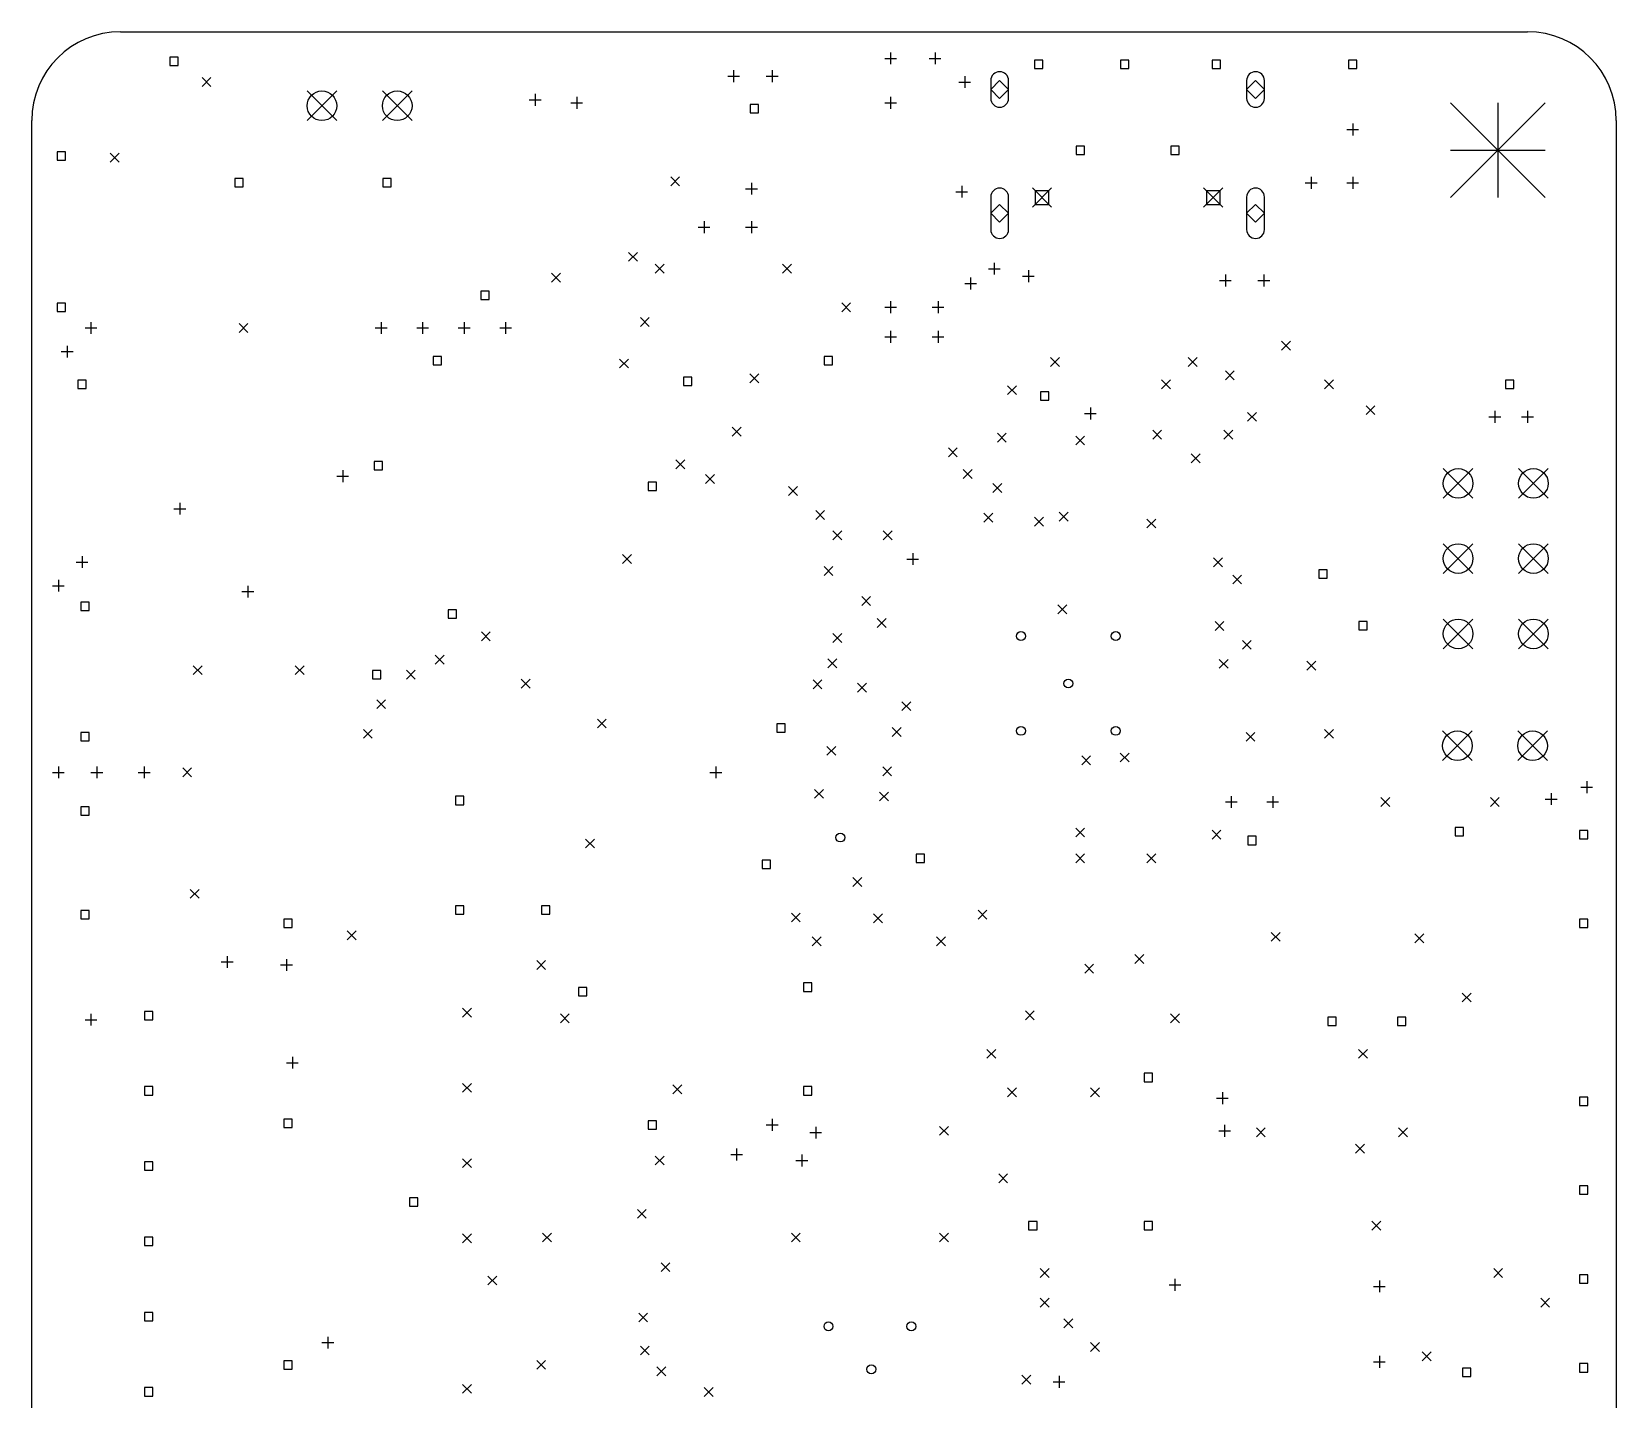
# Model space of a CAD drawing. Extents: x 48.1 to 118.3, y -115.2 to -22.5.
# Drawn here: x 50.2 to 103.7, y -68.7 to -22.5 of the extents above; entities that cross this region are included whole.
import ezdxf

# ---------------------------------------------------------------- set-up
doc = ezdxf.new("R2010")
doc.units = 0
doc.layers.add('BLACK', color=7, linetype='CONTINUOUS')

msp = doc.modelspace()

# ---------------------------------------------------------------- linework, layer by layer
at = {"layer": 'BLACK', "linetype": 'CONTINUOUS'}
for p, q in [((53.2, -22.5), (100.7, -22.5)), ((55.141423, -23.358577), (54.858577, -23.358577)), ((54.858577, -23.358577), (54.858577, -23.641423)), ((55.141423, -23.641423), (55.141423, -23.358577)), ((79, -23.4), (79.4, -23.4)), ((79.2, -23.2), (79.2, -23.6)), ((80.5, -23.4), (80.9, -23.4)), ((80.7, -23.2), (80.7, -23.6)), ((84.341423, -23.458577), (84.058577, -23.458577)), ((84.058577, -23.458577), (84.058577, -23.741423)), ((84.341423, -23.741423), (84.341423, -23.458577)), ((87.241423, -23.458577), (86.958577, -23.458577)), ((86.958577, -23.458577), (86.958577, -23.741423)), ((87.241423, -23.741423), (87.241423, -23.458577)), ((90.341423, -23.458577), (90.058577, -23.458577)), ((90.058577, -23.458577), (90.058577, -23.741423)), ((90.341423, -23.741423), (90.341423, -23.458577)), ((94.941423, -23.458577), (94.658577, -23.458577)), ((94.658577, -23.458577), (94.658577, -23.741423)), ((94.941423, -23.741423), (94.941423, -23.458577)), ((54.858577, -23.641423), (55.141423, -23.641423)), ((55.95, -24.05), (56.25, -24.35)), ((56.25, -24.05), (55.95, -24.35)), ((73.7, -24), (74.1, -24)), ((73.9, -23.8), (73.9, -24.2)), ((75, -24), (75.4, -24)), ((75.2, -23.8), (75.2, -24.2)), ((81.7, -24), (81.7, -24.4)), ((84.058577, -23.741423), (84.341423, -23.741423)), ((86.958577, -23.741423), (87.241423, -23.741423)), ((90.058577, -23.741423), (90.341423, -23.741423)), ((94.658577, -23.741423), (94.941423, -23.741423)), ((59.5, -24.5), (60.5, -25.5)), ((60.5, -24.5), (59.5, -25.5)), ((62.04, -24.5), (63.04, -25.5)), ((63.04, -24.5), (62.04, -25.5)), ((67.2, -24.6), (67.2, -25)), ((81.5, -24.2), (81.9, -24.2)), ((82.88, -24.15), (82.58, -24.45)), ((82.58, -24.15), (82.58, -24.75)), ((82.58, -24.45), (82.88, -24.75)), ((83.18, -24.45), (82.88, -24.15)), ((82.88, -24.75), (83.18, -24.45)), ((83.18, -24.75), (83.18, -24.15)), ((91.52, -24.15), (91.22, -24.45)), ((91.22, -24.15), (91.22, -24.75)), ((91.22, -24.45), (91.52, -24.75)), ((91.82, -24.45), (91.52, -24.15)), ((91.52, -24.75), (91.82, -24.45)), ((91.82, -24.75), (91.82, -24.15)), ((67, -24.8), (67.4, -24.8)), ((68.4, -24.9), (68.8, -24.9)), ((68.6, -24.7), (68.6, -25.1)), ((74.741423, -24.958577), (74.458577, -24.958577)), ((74.458577, -24.958577), (74.458577, -25.241423)), ((74.741423, -25.241423), (74.741423, -24.958577)), ((79, -24.9), (79.4, -24.9)), ((79.2, -24.7), (79.2, -25.1)), ((98.1, -24.9), (101.3, -28.1)), ((101.3, -24.9), (98.1, -28.1)), ((99.7, -24.9), (99.7, -28.1)), ((50.2, -85), (50.2, -25.5)), ((74.458577, -25.241423), (74.741423, -25.241423)), ((94.8, -25.6), (94.8, -26)), ((103.7, -25.5), (103.7, -85)), ((94.6, -25.8), (95, -25.8)), ((51.341423, -26.558577), (51.058577, -26.558577)), ((51.058577, -26.558577), (51.058577, -26.841423)), ((51.341423, -26.841423), (51.341423, -26.558577)), ((52.85, -26.6), (53.15, -26.9)), ((53.15, -26.6), (52.85, -26.9)), ((85.741423, -26.358577), (85.458577, -26.358577)), ((85.458577, -26.358577), (85.458577, -26.641423)), ((85.458577, -26.641423), (85.741423, -26.641423)), ((85.741423, -26.641423), (85.741423, -26.358577)), ((88.941423, -26.358577), (88.658577, -26.358577)), ((88.658577, -26.358577), (88.658577, -26.641423)), ((88.658577, -26.641423), (88.941423, -26.641423)), ((88.941423, -26.641423), (88.941423, -26.358577)), ((98.1, -26.5), (101.3, -26.5)), ((51.058577, -26.841423), (51.341423, -26.841423)), ((57.341423, -27.458577), (57.058577, -27.458577)), ((57.058577, -27.458577), (57.058577, -27.741423)), ((57.058577, -27.741423), (57.341423, -27.741423)), ((57.341423, -27.741423), (57.341423, -27.458577)), ((62.341423, -27.458577), (62.058577, -27.458577)), ((62.058577, -27.458577), (62.058577, -27.741423)), ((62.058577, -27.741423), (62.341423, -27.741423)), ((62.341423, -27.741423), (62.341423, -27.458577)), ((71.775, -27.4), (72.075, -27.7)), ((72.075, -27.4), (71.775, -27.7)), ((74.3, -27.8), (74.7, -27.8)), ((74.5, -27.6), (74.5, -28)), ((81.6, -27.7), (81.6, -28.1)), ((83.985, -27.775), (84.635, -28.425)), ((84.635, -27.775), (83.985, -28.425)), ((89.765, -27.775), (90.415, -28.425)), ((90.415, -27.775), (89.765, -28.425)), ((93.2, -27.6), (93.6, -27.6)), ((93.4, -27.4), (93.4, -27.8)), ((94.6, -27.6), (95, -27.6)), ((94.8, -27.4), (94.8, -27.8)), ((81.4, -27.9), (81.8, -27.9)), ((82.58, -28.08), (82.58, -29.18)), ((82.88, -28.33), (82.58, -28.63)), ((83.18, -28.63), (82.88, -28.33)), ((83.18, -29.18), (83.18, -28.08)), ((84.539812, -27.870188), (84.080188, -27.870188)), ((84.080188, -27.870188), (84.080188, -28.329812)), ((84.080188, -28.329812), (84.539812, -28.329812)), ((84.539812, -28.329812), (84.539812, -27.870188)), ((90.319812, -27.870188), (89.860188, -27.870188)), ((89.860188, -27.870188), (89.860188, -28.329812)), ((89.860188, -28.329812), (90.319812, -28.329812)), ((90.319812, -28.329812), (90.319812, -27.870188)), ((91.22, -28.08), (91.22, -29.18)), ((91.52, -28.33), (91.22, -28.63)), ((91.82, -28.63), (91.52, -28.33)), ((91.82, -29.18), (91.82, -28.08)), ((82.58, -28.63), (82.88, -28.93)), ((82.88, -28.93), (83.18, -28.63)), ((91.22, -28.63), (91.52, -28.93)), ((91.52, -28.93), (91.82, -28.63)), ((72.7, -29.1), (73.1, -29.1)), ((72.9, -28.9), (72.9, -29.3)), ((74.3, -29.1), (74.7, -29.1)), ((74.5, -28.9), (74.5, -29.3)), ((70.35, -29.95), (70.65, -30.25)), ((70.65, -29.95), (70.35, -30.25)), ((71.25, -30.35), (71.55, -30.65)), ((71.55, -30.35), (71.25, -30.65)), ((75.55, -30.35), (75.85, -30.65)), ((75.85, -30.35), (75.55, -30.65)), ((82.7, -30.3), (82.7, -30.7)), ((67.75, -30.65), (68.05, -30.95)), ((68.05, -30.65), (67.75, -30.95)), ((81.7, -31), (82.1, -31)), ((81.9, -30.8), (81.9, -31.2)), ((82.5, -30.5), (82.9, -30.5)), ((83.649945, -30.749945), (84.049945, -30.749945)), ((83.849945, -30.549945), (83.849945, -30.949945)), ((90.3, -30.9), (90.7, -30.9)), ((90.5, -30.7), (90.5, -31.1)), ((91.6, -30.9), (92, -30.9)), ((91.8, -30.7), (91.8, -31.1)), ((65.641423, -31.258577), (65.358577, -31.258577)), ((65.358577, -31.258577), (65.358577, -31.541423)), ((65.358577, -31.541423), (65.641423, -31.541423)), ((65.641423, -31.541423), (65.641423, -31.258577)), ((51.341423, -31.658577), (51.058577, -31.658577)), ((51.058577, -31.658577), (51.058577, -31.941423)), ((51.058577, -31.941423), (51.341423, -31.941423)), ((51.341423, -31.941423), (51.341423, -31.658577)), ((77.55, -31.65), (77.85, -31.95)), ((77.85, -31.65), (77.55, -31.95)), ((79, -31.8), (79.4, -31.8)), ((79.2, -31.6), (79.2, -32)), ((80.6, -31.8), (81, -31.8)), ((80.8, -31.6), (80.8, -32)), ((52, -32.5), (52.4, -32.5)), ((52.2, -32.3), (52.2, -32.7)), ((57.2, -32.35), (57.5, -32.65)), ((57.5, -32.35), (57.2, -32.65)), ((61.8, -32.5), (62.2, -32.5)), ((62, -32.3), (62, -32.7)), ((63.2, -32.5), (63.6, -32.5)), ((63.4, -32.3), (63.4, -32.7)), ((64.6, -32.5), (65, -32.5)), ((64.8, -32.3), (64.8, -32.7)), ((66, -32.5), (66.4, -32.5)), ((66.2, -32.3), (66.2, -32.7)), ((70.75, -32.15), (71.05, -32.45)), ((71.05, -32.15), (70.75, -32.45)), ((79.2, -32.6), (79.2, -33)), ((80.8, -32.6), (80.8, -33)), ((51.4, -33.1), (51.4, -33.5)), ((79, -32.8), (79.4, -32.8)), ((80.6, -32.8), (81, -32.8)), ((92.4, -32.95), (92.7, -33.25)), ((92.7, -32.95), (92.4, -33.25)), ((51.2, -33.3), (51.6, -33.3)), ((64.041423, -33.458577), (63.758577, -33.458577)), ((63.758577, -33.458577), (63.758577, -33.741423)), ((64.041423, -33.741423), (64.041423, -33.458577)), ((70.05, -33.55), (70.35, -33.85)), ((70.35, -33.55), (70.05, -33.85)), ((77.241423, -33.458577), (76.958577, -33.458577)), ((76.958577, -33.458577), (76.958577, -33.741423)), ((77.241423, -33.741423), (77.241423, -33.458577)), ((84.6, -33.5), (84.9, -33.8)), ((84.9, -33.5), (84.6, -33.8)), ((89.25, -33.5), (89.55, -33.8)), ((89.55, -33.5), (89.25, -33.8)), ((63.758577, -33.741423), (64.041423, -33.741423)), ((72.491423, -34.158577), (72.208577, -34.158577)), ((72.208577, -34.158577), (72.208577, -34.441423)), ((72.491423, -34.441423), (72.491423, -34.158577)), ((74.45, -34.05), (74.75, -34.35)), ((74.75, -34.05), (74.45, -34.35)), ((76.958577, -33.741423), (77.241423, -33.741423)), ((90.5, -33.95), (90.8, -34.25)), ((90.8, -33.95), (90.5, -34.25)), ((52.041423, -34.258577), (51.758577, -34.258577)), ((51.758577, -34.258577), (51.758577, -34.541423)), ((51.758577, -34.541423), (52.041423, -34.541423)), ((52.041423, -34.541423), (52.041423, -34.258577)), ((72.208577, -34.441423), (72.491423, -34.441423)), ((83.15, -34.45), (83.45, -34.75)), ((83.45, -34.45), (83.15, -34.75)), ((84.541423, -34.658577), (84.258577, -34.658577)), ((84.258577, -34.658577), (84.258577, -34.941423)), ((84.541423, -34.941423), (84.541423, -34.658577)), ((88.35, -34.25), (88.65, -34.55)), ((88.65, -34.25), (88.35, -34.55)), ((93.85, -34.25), (94.15, -34.55)), ((94.15, -34.25), (93.85, -34.55)), ((100.241423, -34.258577), (99.958577, -34.258577)), ((99.958577, -34.258577), (99.958577, -34.541423)), ((99.958577, -34.541423), (100.241423, -34.541423)), ((100.241423, -34.541423), (100.241423, -34.258577)), ((84.258577, -34.941423), (84.541423, -34.941423)), ((85.942346, -35.187077), (85.942346, -35.587077)), ((95.25, -35.125), (95.55, -35.425)), ((95.55, -35.125), (95.25, -35.425)), ((99.6, -35.3), (99.6, -35.7)), ((100.7, -35.3), (100.7, -35.7)), ((85.742346, -35.387077), (86.142346, -35.387077)), ((91.25, -35.35), (91.55, -35.65)), ((91.55, -35.35), (91.25, -35.65)), ((99.4, -35.5), (99.8, -35.5)), ((100.5, -35.5), (100.9, -35.5)), ((73.85, -35.85), (74.15, -36.15)), ((74.15, -35.85), (73.85, -36.15)), ((82.802395, -36.05), (83.102395, -36.35)), ((83.102395, -36.05), (82.802395, -36.35)), ((85.45, -36.15), (85.75, -36.45)), ((85.75, -36.15), (85.45, -36.45)), ((88.05, -35.95), (88.35, -36.25)), ((88.35, -35.95), (88.05, -36.25)), ((90.45, -35.95), (90.75, -36.25)), ((90.75, -35.95), (90.45, -36.25)), ((81.15, -36.55), (81.45, -36.85)), ((81.45, -36.55), (81.15, -36.85)), ((89.35, -36.75), (89.65, -37.05)), ((89.65, -36.75), (89.35, -37.05)), ((60.7, -37.3), (60.7, -37.7)), ((62.041423, -37.008577), (61.758577, -37.008577)), ((61.758577, -37.008577), (61.758577, -37.291423)), ((61.758577, -37.291423), (62.041423, -37.291423)), ((62.041423, -37.291423), (62.041423, -37.008577)), ((71.95, -36.95), (72.25, -37.25)), ((72.25, -36.95), (71.95, -37.25)), ((72.95, -37.45), (73.25, -37.75)), ((73.25, -37.45), (72.95, -37.75)), ((81.65, -37.27687), (81.95, -37.57687)), ((81.95, -37.27687), (81.65, -37.57687)), ((97.86, -37.245), (98.86, -38.245)), ((98.86, -37.245), (97.86, -38.245)), ((100.4, -37.245), (101.4, -38.245)), ((101.4, -37.245), (100.4, -38.245)), ((60.5, -37.5), (60.9, -37.5)), ((71.291423, -37.708577), (71.008577, -37.708577)), ((71.008577, -37.708577), (71.008577, -37.991423)), ((71.291423, -37.991423), (71.291423, -37.708577)), ((75.75, -37.849992), (76.05, -38.149992)), ((76.05, -37.849992), (75.75, -38.149992)), ((82.65, -37.75), (82.95, -38.05)), ((82.95, -37.75), (82.65, -38.05)), ((55.2, -38.4), (55.2, -38.8)), ((71.008577, -37.991423), (71.291423, -37.991423)), ((55, -38.6), (55.4, -38.6)), ((76.66997, -38.661836), (76.96997, -38.961836)), ((76.96997, -38.661836), (76.66997, -38.961836)), ((82.35, -38.75), (82.65, -39.05)), ((82.65, -38.75), (82.35, -39.05)), ((84.062395, -38.888552), (84.362395, -39.188552)), ((84.362395, -38.888552), (84.062395, -39.188552)), ((84.895, -38.717455), (85.195, -39.017455)), ((85.195, -38.717455), (84.895, -39.017455)), ((87.85, -38.95), (88.15, -39.25)), ((88.15, -38.95), (87.85, -39.25)), ((77.25, -39.35), (77.55, -39.65)), ((77.55, -39.35), (77.25, -39.65)), ((78.95, -39.35), (79.25, -39.65)), ((79.25, -39.35), (78.95, -39.65)), ((79.945, -40.1), (79.945, -40.5)), ((97.86, -39.785), (98.86, -40.785)), ((98.86, -39.785), (97.86, -40.785)), ((100.4, -39.785), (101.4, -40.785)), ((101.4, -39.785), (100.4, -40.785)), ((51.7, -40.4), (52.1, -40.4)), ((51.9, -40.2), (51.9, -40.6)), ((70.15, -40.15), (70.45, -40.45)), ((70.45, -40.15), (70.15, -40.45)), ((76.95, -40.55), (77.25, -40.85)), ((77.25, -40.55), (76.95, -40.85)), ((79.745, -40.3), (80.145, -40.3)), ((90.100583, -40.260838), (90.400583, -40.560838)), ((90.400583, -40.260838), (90.100583, -40.560838)), ((93.941423, -40.658577), (93.658577, -40.658577)), ((93.658577, -40.658577), (93.658577, -40.941423)), ((93.941423, -40.941423), (93.941423, -40.658577)), ((51.1, -41), (51.1, -41.4)), ((90.750695, -40.838988), (91.050695, -41.138988)), ((91.050695, -40.838988), (90.750695, -41.138988)), ((93.658577, -40.941423), (93.941423, -40.941423)), ((50.9, -41.2), (51.3, -41.2)), ((57.3, -41.4), (57.7, -41.4)), ((57.5, -41.2), (57.5, -41.6)), ((78.222332, -41.565), (78.522332, -41.865)), ((78.522332, -41.565), (78.222332, -41.865)), ((52.141423, -41.758577), (51.858577, -41.758577)), ((51.858577, -41.758577), (51.858577, -42.041423)), ((51.858577, -42.041423), (52.141423, -42.041423)), ((52.141423, -42.041423), (52.141423, -41.758577)), ((64.541423, -42.008577), (64.258577, -42.008577)), ((64.258577, -42.008577), (64.258577, -42.291423)), ((64.541423, -42.291423), (64.541423, -42.008577)), ((84.85, -41.85), (85.15, -42.15)), ((85.15, -41.85), (84.85, -42.15)), ((64.258577, -42.291423), (64.541423, -42.291423)), ((65.383607, -42.758302), (65.683607, -43.058302)), ((65.683607, -42.758302), (65.383607, -43.058302)), ((78.75, -42.31), (79.05, -42.61)), ((79.05, -42.31), (78.75, -42.61)), ((90.151117, -42.407304), (90.451117, -42.707304)), ((90.451117, -42.407304), (90.151117, -42.707304)), ((95.291423, -42.408577), (95.008577, -42.408577)), ((95.008577, -42.408577), (95.008577, -42.691423)), ((95.008577, -42.691423), (95.291423, -42.691423)), ((95.291423, -42.691423), (95.291423, -42.408577)), ((97.86, -42.325), (98.86, -43.325)), ((98.86, -42.325), (97.86, -43.325)), ((100.4, -42.325), (101.4, -43.325)), ((101.4, -42.325), (100.4, -43.325)), ((77.249897, -42.813771), (77.549897, -43.113771)), ((77.549897, -42.813771), (77.249897, -43.113771)), ((91.077082, -43.047304), (91.377082, -43.347304)), ((91.377082, -43.047304), (91.077082, -43.347304)), ((63.823994, -43.5493), (64.123994, -43.8493)), ((64.123994, -43.5493), (63.823994, -43.8493)), ((77.077683, -43.666559), (77.377683, -43.966559)), ((77.377683, -43.666559), (77.077683, -43.966559)), ((90.292627, -43.687304), (90.592627, -43.987304)), ((90.592627, -43.687304), (90.292627, -43.987304)), ((93.25, -43.75), (93.55, -44.05)), ((93.55, -43.75), (93.25, -44.05)), ((55.65, -43.9), (55.95, -44.2)), ((55.95, -43.9), (55.65, -44.2)), ((59.1, -43.9), (59.4, -44.2)), ((59.4, -43.9), (59.1, -44.2)), ((61.991423, -44.058577), (61.708577, -44.058577)), ((61.708577, -44.058577), (61.708577, -44.341423)), ((61.708577, -44.341423), (61.991423, -44.341423)), ((61.991423, -44.341423), (61.991423, -44.058577)), ((62.85, -44.05), (63.15, -44.35)), ((63.15, -44.05), (62.85, -44.35)), ((66.729395, -44.354517), (67.029395, -44.654517)), ((67.029395, -44.354517), (66.729395, -44.654517)), ((76.5794, -44.379734), (76.8794, -44.679734)), ((76.8794, -44.379734), (76.5794, -44.679734)), ((78.084734, -44.490657), (78.384734, -44.790657)), ((78.384734, -44.490657), (78.084734, -44.790657)), ((61.85, -45.05), (62.15, -45.35)), ((62.15, -45.05), (61.85, -45.35)), ((79.578826, -45.116076), (79.878826, -45.416076)), ((79.878826, -45.116076), (79.578826, -45.416076)), ((69.3, -45.7), (69.6, -46)), ((69.6, -45.7), (69.3, -46)), ((75.641423, -45.858577), (75.358577, -45.858577)), ((75.358577, -45.858577), (75.358577, -46.141423)), ((75.641423, -46.141423), (75.641423, -45.858577)), ((79.25, -45.99), (79.55, -46.29)), ((79.55, -45.99), (79.25, -46.29)), ((52.141423, -46.158577), (51.858577, -46.158577)), ((51.858577, -46.158577), (51.858577, -46.441423)), ((51.858577, -46.441423), (52.141423, -46.441423)), ((52.141423, -46.441423), (52.141423, -46.158577)), ((61.4, -46.05), (61.7, -46.35)), ((61.7, -46.05), (61.4, -46.35)), ((75.358577, -46.141423), (75.641423, -46.141423)), ((91.2, -46.15), (91.5, -46.45)), ((91.5, -46.15), (91.2, -46.45)), ((93.85, -46.05), (94.15, -46.35)), ((94.15, -46.05), (93.85, -46.35)), ((97.835, -46.1), (98.835, -47.1)), ((98.835, -46.1), (97.835, -47.1)), ((100.375, -46.1), (101.375, -47.1)), ((101.375, -46.1), (100.375, -47.1)), ((77.049847, -46.624847), (77.349847, -46.924847)), ((77.349847, -46.624847), (77.049847, -46.924847)), ((85.650971, -46.942444), (85.950971, -47.242444)), ((85.950971, -46.942444), (85.650971, -47.242444)), ((86.95, -46.85), (87.25, -47.15)), ((87.25, -46.85), (86.95, -47.15)), ((50.9, -47.5), (51.3, -47.5)), ((51.1, -47.3), (51.1, -47.7)), ((52.2, -47.5), (52.6, -47.5)), ((52.4, -47.3), (52.4, -47.7)), ((53.800004, -47.5), (54.200004, -47.5)), ((54.000004, -47.3), (54.000004, -47.7)), ((55.3, -47.35), (55.6, -47.65)), ((55.6, -47.35), (55.3, -47.65)), ((73.1, -47.5), (73.5, -47.5)), ((73.3, -47.3), (73.3, -47.7)), ((78.931503, -47.312589), (79.231503, -47.612589)), ((79.231503, -47.312589), (78.931503, -47.612589)), ((76.631717, -48.075), (76.931717, -48.375)), ((76.931717, -48.075), (76.631717, -48.375)), ((102.5, -48), (102.9, -48)), ((102.7, -47.8), (102.7, -48.2)), ((52.141423, -48.658577), (51.858577, -48.658577)), ((51.858577, -48.658577), (51.858577, -48.941423)), ((52.141423, -48.941423), (52.141423, -48.658577)), ((64.791423, -48.308577), (64.508577, -48.308577)), ((64.508577, -48.308577), (64.508577, -48.591423)), ((64.508577, -48.591423), (64.791423, -48.591423)), ((64.791423, -48.591423), (64.791423, -48.308577)), ((78.828374, -48.164348), (79.128374, -48.464348)), ((79.128374, -48.164348), (78.828374, -48.464348)), ((90.5, -48.5), (90.9, -48.5)), ((90.7, -48.3), (90.7, -48.7)), ((91.9, -48.5), (92.3, -48.5)), ((92.1, -48.3), (92.1, -48.7)), ((95.75, -48.35), (96.05, -48.65)), ((96.05, -48.35), (95.75, -48.65)), ((99.45, -48.35), (99.75, -48.65)), ((99.75, -48.35), (99.45, -48.65)), ((101.3, -48.4), (101.7, -48.4)), ((101.5, -48.2), (101.5, -48.6)), ((51.858577, -48.941423), (52.141423, -48.941423)), ((68.9, -49.75), (69.2, -50.05)), ((69.2, -49.75), (68.9, -50.05)), ((85.45, -49.379997), (85.75, -49.679997)), ((85.75, -49.379997), (85.45, -49.679997)), ((90.05, -49.45), (90.35, -49.75)), ((90.35, -49.45), (90.05, -49.75)), ((91.541423, -49.658577), (91.258577, -49.658577)), ((91.258577, -49.658577), (91.258577, -49.941423)), ((91.541423, -49.941423), (91.541423, -49.658577)), ((98.541423, -49.358577), (98.258577, -49.358577)), ((98.258577, -49.358577), (98.258577, -49.641423)), ((98.258577, -49.641423), (98.541423, -49.641423)), ((98.541423, -49.641423), (98.541423, -49.358577)), ((102.741423, -49.458577), (102.458577, -49.458577)), ((102.458577, -49.458577), (102.458577, -49.741423)), ((102.458577, -49.741423), (102.741423, -49.741423)), ((102.741423, -49.741423), (102.741423, -49.458577)), ((80.341423, -50.258577), (80.058577, -50.258577)), ((80.058577, -50.258577), (80.058577, -50.541423)), ((80.341423, -50.541423), (80.341423, -50.258577)), ((85.45, -50.25), (85.75, -50.55)), ((85.75, -50.25), (85.45, -50.55)), ((87.85, -50.25), (88.15, -50.55)), ((88.15, -50.25), (87.85, -50.55)), ((91.258577, -49.941423), (91.541423, -49.941423)), ((75.141423, -50.458577), (74.858577, -50.458577)), ((74.858577, -50.458577), (74.858577, -50.741423)), ((74.858577, -50.741423), (75.141423, -50.741423)), ((75.141423, -50.741423), (75.141423, -50.458577)), ((80.058577, -50.541423), (80.341423, -50.541423)), ((77.925, -51.05), (78.225, -51.35)), ((78.225, -51.05), (77.925, -51.35)), ((55.55, -51.45), (55.85, -51.75)), ((55.85, -51.45), (55.55, -51.75)), ((52.141423, -52.158577), (51.858577, -52.158577)), ((51.858577, -52.158577), (51.858577, -52.441423)), ((52.141423, -52.441423), (52.141423, -52.158577)), ((64.791423, -52.008577), (64.508577, -52.008577)), ((64.508577, -52.008577), (64.508577, -52.291423)), ((64.508577, -52.291423), (64.791423, -52.291423)), ((64.791423, -52.291423), (64.791423, -52.008577)), ((67.691423, -52.008577), (67.408577, -52.008577)), ((67.408577, -52.008577), (67.408577, -52.291423)), ((67.408577, -52.291423), (67.691423, -52.291423)), ((67.691423, -52.291423), (67.691423, -52.008577)), ((75.85, -52.25), (76.15, -52.55)), ((76.15, -52.25), (75.85, -52.55)), ((78.625, -52.275), (78.925, -52.575)), ((78.925, -52.275), (78.625, -52.575)), ((82.15, -52.15), (82.45, -52.45)), ((82.45, -52.15), (82.15, -52.45)), ((51.858577, -52.441423), (52.141423, -52.441423)), ((58.991423, -52.458577), (58.708577, -52.458577)), ((58.708577, -52.458577), (58.708577, -52.741423)), ((58.708577, -52.741423), (58.991423, -52.741423)), ((58.991423, -52.741423), (58.991423, -52.458577)), ((60.85, -52.85), (61.15, -53.15)), ((61.15, -52.85), (60.85, -53.15)), ((92.05, -52.9), (92.35, -53.2)), ((92.35, -52.9), (92.05, -53.2)), ((96.9, -52.95), (97.2, -53.25)), ((97.2, -52.95), (96.9, -53.25)), ((102.741423, -52.458577), (102.458577, -52.458577)), ((102.458577, -52.458577), (102.458577, -52.741423)), ((102.458577, -52.741423), (102.741423, -52.741423)), ((102.741423, -52.741423), (102.741423, -52.458577)), ((76.55, -53.05), (76.85, -53.35)), ((76.85, -53.05), (76.55, -53.35)), ((80.75, -53.05), (81.05, -53.35)), ((81.05, -53.05), (80.75, -53.35)), ((56.6, -53.9), (57, -53.9)), ((56.8, -53.7), (56.8, -54.1)), ((58.6, -54), (59, -54)), ((58.8, -53.8), (58.8, -54.2)), ((67.25, -53.85), (67.55, -54.15)), ((67.55, -53.85), (67.25, -54.15)), ((85.75224, -53.972396), (86.05224, -54.272396)), ((86.05224, -53.972396), (85.75224, -54.272396)), ((87.45, -53.65), (87.75, -53.95)), ((87.75, -53.65), (87.45, -53.95)), ((68.941423, -54.758577), (68.658577, -54.758577)), ((68.658577, -54.758577), (68.658577, -55.041423)), ((68.658577, -55.041423), (68.941423, -55.041423)), ((68.941423, -55.041423), (68.941423, -54.758577)), ((76.541423, -54.608577), (76.258577, -54.608577)), ((76.258577, -54.608577), (76.258577, -54.891423)), ((76.258577, -54.891423), (76.541423, -54.891423)), ((76.541423, -54.891423), (76.541423, -54.608577)), ((98.5, -54.95), (98.8, -55.25)), ((98.8, -54.95), (98.5, -55.25)), ((54.291423, -55.568577), (54.008577, -55.568577)), ((54.008577, -55.568577), (54.008577, -55.851423)), ((54.291423, -55.851423), (54.291423, -55.568577)), ((64.75, -55.46), (65.05, -55.76)), ((65.05, -55.46), (64.75, -55.76)), ((83.75, -55.55), (84.05, -55.85)), ((84.05, -55.55), (83.75, -55.85)), ((52, -55.85), (52.4, -55.85)), ((52.2, -55.65), (52.2, -56.05)), ((54.008577, -55.851423), (54.291423, -55.851423)), ((68.05, -55.65), (68.35, -55.95)), ((68.35, -55.65), (68.05, -55.95)), ((88.65, -55.65), (88.95, -55.95)), ((88.95, -55.65), (88.65, -55.95)), ((94.241423, -55.758577), (93.958577, -55.758577)), ((93.958577, -55.758577), (93.958577, -56.041423)), ((93.958577, -56.041423), (94.241423, -56.041423)), ((94.241423, -56.041423), (94.241423, -55.758577)), ((96.591423, -55.758577), (96.308577, -55.758577)), ((96.308577, -55.758577), (96.308577, -56.041423)), ((96.308577, -56.041423), (96.591423, -56.041423)), ((96.591423, -56.041423), (96.591423, -55.758577)), ((59, -57.1), (59, -57.5)), ((82.45, -56.85), (82.75, -57.15)), ((82.75, -56.85), (82.45, -57.15)), ((95, -56.85), (95.3, -57.15)), ((95.3, -56.85), (95, -57.15)), ((58.8, -57.3), (59.2, -57.3)), ((88.041423, -57.658577), (87.758577, -57.658577)), ((87.758577, -57.658577), (87.758577, -57.941423)), ((88.041423, -57.941423), (88.041423, -57.658577)), ((54.291423, -58.108577), (54.008577, -58.108577)), ((54.008577, -58.108577), (54.008577, -58.391423)), ((54.291423, -58.391423), (54.291423, -58.108577)), ((64.75, -58), (65.05, -58.3)), ((65.05, -58), (64.75, -58.3)), ((71.85, -58.05), (72.15, -58.35)), ((72.15, -58.05), (71.85, -58.35)), ((76.541423, -58.108577), (76.258577, -58.108577)), ((76.258577, -58.108577), (76.258577, -58.391423)), ((76.541423, -58.391423), (76.541423, -58.108577)), ((83.15, -58.15), (83.45, -58.45)), ((83.45, -58.15), (83.15, -58.45)), ((85.95, -58.15), (86.25, -58.45)), ((86.25, -58.15), (85.95, -58.45)), ((87.758577, -57.941423), (88.041423, -57.941423)), ((90.4, -58.3), (90.4, -58.7)), ((54.008577, -58.391423), (54.291423, -58.391423)), ((76.258577, -58.391423), (76.541423, -58.391423)), ((90.2, -58.5), (90.6, -58.5)), ((102.741423, -58.458577), (102.458577, -58.458577)), ((102.458577, -58.458577), (102.458577, -58.741423)), ((102.458577, -58.741423), (102.741423, -58.741423)), ((102.741423, -58.741423), (102.741423, -58.458577)), ((58.991423, -59.208577), (58.708577, -59.208577)), ((58.708577, -59.208577), (58.708577, -59.491423)), ((58.991423, -59.491423), (58.991423, -59.208577)), ((71.291423, -59.258577), (71.008577, -59.258577)), ((71.008577, -59.258577), (71.008577, -59.541423)), ((71.291423, -59.541423), (71.291423, -59.258577)), ((75.2, -59.2), (75.2, -59.6)), ((58.708577, -59.491423), (58.991423, -59.491423)), ((71.008577, -59.541423), (71.291423, -59.541423)), ((75, -59.4), (75.4, -59.4)), ((76.469575, -59.660849), (76.869575, -59.660849)), ((76.669575, -59.460849), (76.669575, -59.860849)), ((80.85, -59.45), (81.15, -59.75)), ((81.15, -59.45), (80.85, -59.75)), ((90.275, -59.6), (90.675, -59.6)), ((90.475, -59.4), (90.475, -59.8)), ((91.55, -59.5), (91.85, -59.8)), ((91.85, -59.5), (91.55, -59.8)), ((96.35, -59.5), (96.65, -59.8)), ((96.65, -59.5), (96.35, -59.8)), ((71.25, -60.45), (71.55, -60.75)), ((71.55, -60.45), (71.25, -60.75)), ((73.8, -60.4), (74.2, -60.4)), ((74, -60.2), (74, -60.6)), ((76.2, -60.4), (76.2, -60.8)), ((94.9, -60.05), (95.2, -60.35)), ((95.2, -60.05), (94.9, -60.35)), ((54.291423, -60.648577), (54.008577, -60.648577)), ((54.008577, -60.648577), (54.008577, -60.931423)), ((54.008577, -60.931423), (54.291423, -60.931423)), ((54.291423, -60.931423), (54.291423, -60.648577)), ((64.75, -60.54), (65.05, -60.84)), ((65.05, -60.54), (64.75, -60.84)), ((76, -60.6), (76.4, -60.6)), ((82.85, -61.05), (83.15, -61.35)), ((83.15, -61.05), (82.85, -61.35)), ((102.741423, -61.458577), (102.458577, -61.458577)), ((102.458577, -61.458577), (102.458577, -61.741423)), ((102.741423, -61.741423), (102.741423, -61.458577)), ((63.241423, -61.858577), (62.958577, -61.858577)), ((62.958577, -61.858577), (62.958577, -62.141423)), ((63.241423, -62.141423), (63.241423, -61.858577)), ((102.458577, -61.741423), (102.741423, -61.741423)), ((62.958577, -62.141423), (63.241423, -62.141423)), ((70.65, -62.25), (70.95, -62.55)), ((70.95, -62.25), (70.65, -62.55)), ((64.75, -63.08), (65.05, -63.38)), ((65.05, -63.08), (64.75, -63.38)), ((67.45, -63.05), (67.75, -63.35)), ((67.75, -63.05), (67.45, -63.35)), ((75.85, -63.05), (76.15, -63.35)), ((76.15, -63.05), (75.85, -63.35)), ((80.85, -63.05), (81.15, -63.35)), ((81.15, -63.05), (80.85, -63.35)), ((84.141423, -62.658577), (83.858577, -62.658577)), ((83.858577, -62.658577), (83.858577, -62.941423)), ((83.858577, -62.941423), (84.141423, -62.941423)), ((84.141423, -62.941423), (84.141423, -62.658577)), ((88.041423, -62.658577), (87.758577, -62.658577)), ((87.758577, -62.658577), (87.758577, -62.941423)), ((87.758577, -62.941423), (88.041423, -62.941423)), ((88.041423, -62.941423), (88.041423, -62.658577)), ((95.45, -62.65), (95.75, -62.95)), ((95.75, -62.65), (95.45, -62.95)), ((54.291423, -63.188577), (54.008577, -63.188577)), ((54.008577, -63.188577), (54.008577, -63.471423)), ((54.008577, -63.471423), (54.291423, -63.471423)), ((54.291423, -63.471423), (54.291423, -63.188577)), ((71.45, -64.05), (71.75, -64.35)), ((71.75, -64.05), (71.45, -64.35)), ((65.6, -64.5), (65.9, -64.8)), ((65.9, -64.5), (65.6, -64.8)), ((84.25, -64.25), (84.55, -64.55)), ((84.55, -64.25), (84.25, -64.55)), ((88.8, -64.6), (88.8, -65)), ((95.7, -64.65), (95.7, -65.05)), ((99.560002, -64.25), (99.860002, -64.55)), ((99.860002, -64.25), (99.560002, -64.55)), ((102.741423, -64.458577), (102.458577, -64.458577)), ((102.458577, -64.458577), (102.458577, -64.741423)), ((102.741423, -64.741423), (102.741423, -64.458577)), ((84.25, -65.25), (84.55, -65.55)), ((84.55, -65.25), (84.25, -65.55)), ((88.6, -64.8), (89, -64.8)), ((95.5, -64.85), (95.9, -64.85)), ((101.15, -65.25), (101.45, -65.55)), ((101.45, -65.25), (101.15, -65.55)), ((102.458577, -64.741423), (102.741423, -64.741423)), ((54.291423, -65.728577), (54.008577, -65.728577)), ((54.008577, -65.728577), (54.008577, -66.011423)), ((54.291423, -66.011423), (54.291423, -65.728577)), ((70.694999, -65.750432), (70.994999, -66.050432)), ((70.994999, -65.750432), (70.694999, -66.050432)), ((54.008577, -66.011423), (54.291423, -66.011423)), ((85.05, -65.95), (85.35, -66.25)), ((85.35, -65.95), (85.05, -66.25)), ((60, -66.749994), (60.4, -66.749994)), ((60.2, -66.549994), (60.2, -66.949994)), ((70.75, -66.864646), (71.05, -67.164646)), ((71.05, -66.864646), (70.75, -67.164646)), ((85.95, -66.75), (86.25, -67.05)), ((86.25, -66.75), (85.95, -67.05)), ((58.991423, -67.358577), (58.708577, -67.358577)), ((58.708577, -67.358577), (58.708577, -67.641423)), ((58.991423, -67.641423), (58.991423, -67.358577)), ((67.25, -67.35), (67.55, -67.65)), ((67.55, -67.35), (67.25, -67.65)), ((95.5, -67.4), (95.9, -67.4)), ((95.7, -67.2), (95.7, -67.6)), ((97.15, -67.060002), (97.45, -67.360002)), ((97.45, -67.060002), (97.15, -67.360002)), ((58.708577, -67.641423), (58.991423, -67.641423)), ((71.307552, -67.564646), (71.607552, -67.864646)), ((71.607552, -67.564646), (71.307552, -67.864646)), ((83.633443, -67.85), (83.933443, -68.15)), ((83.933443, -67.85), (83.633443, -68.15)), ((84.886281, -67.875), (84.886281, -68.275)), ((98.791423, -67.608577), (98.508577, -67.608577)), ((98.508577, -67.608577), (98.508577, -67.891423)), ((98.508577, -67.891423), (98.791423, -67.891423)), ((98.791423, -67.891423), (98.791423, -67.608577)), ((102.741423, -67.458577), (102.458577, -67.458577)), ((102.458577, -67.458577), (102.458577, -67.741423)), ((102.458577, -67.741423), (102.741423, -67.741423)), ((102.741423, -67.741423), (102.741423, -67.458577)), ((54.291423, -68.268577), (54.008577, -68.268577)), ((54.008577, -68.268577), (54.008577, -68.551423)), ((54.291423, -68.551423), (54.291423, -68.268577)), ((64.75, -68.16), (65.05, -68.46)), ((65.05, -68.16), (64.75, -68.46)), ((72.903502, -68.264646), (73.203502, -68.564646)), ((73.203502, -68.264646), (72.903502, -68.564646)), ((84.686281, -68.075), (85.086281, -68.075)), ((54.008577, -68.551423), (54.291423, -68.551423))]:
    msp.add_line(p, q, dxfattribs=at)
at = {"layer": 'BLACK'}
for centre, radius in [((60, -25), 0.5), ((62.54, -25), 0.5), ((98.36, -37.745), 0.5), ((100.9, -37.745), 0.5), ((98.36, -40.285), 0.5), ((100.9, -40.285), 0.5), ((83.6, -42.9), 0.15), ((86.8, -42.9), 0.15), ((98.36, -42.825), 0.5), ((100.9, -42.825), 0.5), ((85.2, -44.5), 0.15), ((83.6, -46.1), 0.15), ((86.8, -46.1), 0.15), ((98.335, -46.6), 0.5), ((100.875, -46.6), 0.5), ((77.5, -49.7), 0.15), ((77.1, -66.2), 0.15), ((79.9, -66.2), 0.15), ((78.55, -67.65), 0.15)]:
    msp.add_circle(centre, radius, dxfattribs=at)
for centre, radius, start, end in [((53.2, -25.5), 3, 90, 180), ((100.7, -25.5), 3, 0, 90), ((82.88, -24.15), 0.3, 0, 180), ((91.52, -24.15), 0.3, 0, 180), ((82.88, -24.75), 0.3, 180, 360), ((91.52, -24.75), 0.3, 180, 360), ((82.88, -28.08), 0.3, 0, 180), ((91.52, -28.08), 0.3, 0, 180), ((82.88, -29.18), 0.3, 180, 360), ((91.52, -29.18), 0.3, 180, 360)]:
    msp.add_arc(centre, radius, start, end, dxfattribs=at)

doc.saveas('drawing.dxf')
